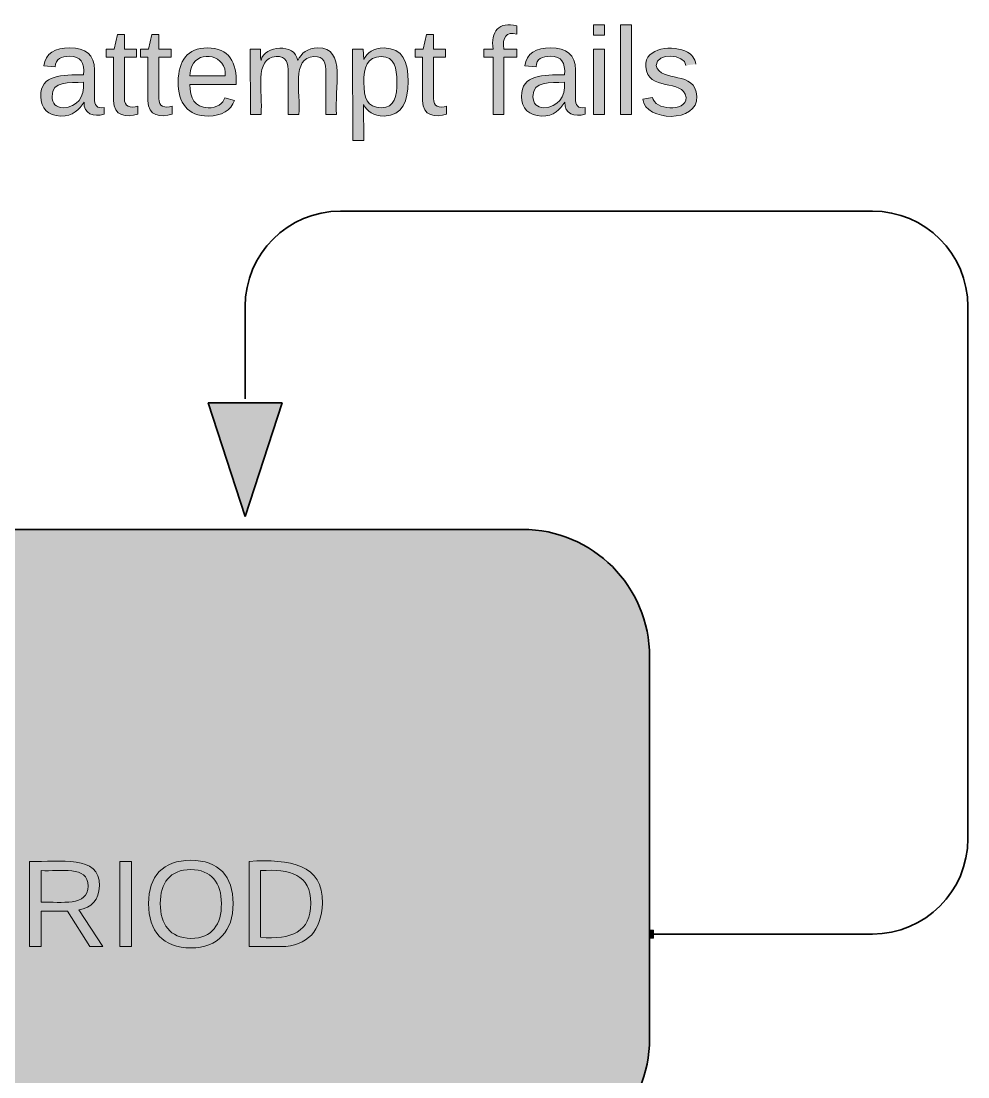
# Model space of a CAD drawing. Extents: x 3 to 1760, y 20 to 1040.
# Drawn here: x 1539 to 1658, y 756.1 to 888.8 of the extents above; entities that cross this region are included whole.
import ezdxf

# ---------------------------------------------------------------- set-up
doc = ezdxf.new("R2010")
doc.units = 0
doc.header["$MEASUREMENT"] = 0
doc.layers.add('Layer 1', color=7, linetype='Continuous', lineweight=0)

# ---------------------------------------------------------------- blocks, each defined once
blk = doc.blocks.new('Block_36')
at = {"layer": 'Layer 1'}
for points, knots in [([(1548.84, 780.17), (1548.8, 778.4), (1547.85, 777.4), (1546.25, 777.14), (1546.25, 777.14), (1549.27, 772.52), (1549.27, 772.52), (1549.27, 772.52), (1547.63, 772.52), (1547.63, 772.52), (1547.63, 772.52), (1544.82, 776.97), (1544.82, 776.97), (1544.82, 776.97), (1541.5, 776.97), (1541.5, 776.97), (1541.5, 776.97), (1541.5, 772.52), (1541.5, 772.52), (1541.5, 772.52), (1540.07, 772.52), (1540.07, 772.52), (1540.07, 772.52), (1540.07, 783.24), (1540.07, 783.24), (1543.87, 783.11), (1548.93, 784.14), (1548.84, 780.17)], [0, 0, 0, 0, 1, 1, 1, 2, 2, 2, 3, 3, 3, 4, 4, 4, 5, 5, 5, 6, 6, 6, 7, 7, 7, 8, 8, 8, 9, 9, 9, 9]), ([(1551.39, 772.52), (1551.39, 772.52), (1551.39, 783.24), (1551.39, 783.24), (1551.39, 783.24), (1552.86, 783.24), (1552.86, 783.24), (1552.86, 783.24), (1552.86, 772.52), (1552.86, 772.52), (1552.86, 772.52), (1551.39, 772.52), (1551.39, 772.52)], [0, 0, 0, 0, 1, 1, 1, 2, 2, 2, 3, 3, 3, 4, 4, 4, 4]), ([(1560.33, 783.37), (1563.83, 783.37), (1565.65, 781.38), (1565.65, 777.92), (1565.65, 774.51), (1563.75, 772.35), (1560.33, 772.35), (1556.83, 772.35), (1555.02, 774.47), (1555.02, 777.92), (1555.02, 781.38), (1556.83, 783.37), (1560.33, 783.37)], [0, 0, 0, 0, 1, 1, 1, 2, 2, 2, 3, 3, 3, 4, 4, 4, 4]), ([(1567.68, 783.24), (1572.78, 783.54), (1577.01, 782.89), (1576.88, 777.97), (1576.75, 774.6), (1575.03, 772.52), (1571.66, 772.52), (1571.66, 772.52), (1567.68, 772.52), (1567.68, 772.52), (1567.68, 772.52), (1567.68, 783.24), (1567.68, 783.24)], [0, 0, 0, 0, 1, 1, 1, 2, 2, 2, 3, 3, 3, 4, 4, 4, 4]), ([(1541.5, 778.1), (1544.09, 778.18), (1547.42, 777.53), (1547.42, 780.13), (1547.42, 782.76), (1543.96, 781.94), (1541.5, 782.07), (1541.5, 782.07), (1541.5, 778.1), (1541.5, 778.1)], [0, 0, 0, 0, 1, 1, 1, 2, 2, 2, 3, 3, 3, 3]), ([(1560.33, 773.56), (1563.06, 773.56), (1564.18, 775.33), (1564.18, 777.92), (1564.18, 780.51), (1562.93, 782.2), (1560.33, 782.2), (1557.7, 782.2), (1556.49, 780.51), (1556.49, 777.92), (1556.49, 775.33), (1557.7, 773.6), (1560.33, 773.56)], [0, 0, 0, 0, 1, 1, 1, 2, 2, 2, 3, 3, 3, 4, 4, 4, 4]), ([(1569.11, 773.69), (1572.95, 773.34), (1575.42, 774.38), (1575.42, 777.97), (1575.42, 781.55), (1572.82, 782.33), (1569.11, 782.07), (1569.11, 782.07), (1569.11, 773.69), (1569.11, 773.69)], [0, 0, 0, 0, 1, 1, 1, 2, 2, 2, 3, 3, 3, 3])]:
    blk.add_open_spline(points, degree=3, knots=knots, dxfattribs=at)
blk = doc.blocks.new('Block_35')
at = {"layer": 'Layer 1'}
blk.add_blockref('Block_36', (0, 0), dxfattribs=at)
blk = doc.blocks.new('Block_46')
at = {"layer": 'Layer 1', "true_color": 0x333333, "transparency": 33554687}
h = blk.add_hatch(color=250, dxfattribs=at)
h.dxf.hatch_style = 2
edge = h.paths.add_edge_path()
edge.add_spline(control_points=[(1552, 879.12), (1551.92, 878.08), (1552.78, 877.87), (1553.65, 878.17), (1553.65, 878.17), (1553.65, 877.13), (1553.65, 877.13), (1552.22, 876.7), (1550.62, 876.91), (1550.62, 878.82), (1550.62, 878.82), (1550.62, 884.3), (1550.62, 884.3), (1550.62, 884.3), (1549.67, 884.3), (1549.67, 884.3), (1549.67, 884.3), (1549.67, 885.3), (1549.67, 885.3), (1549.67, 885.3), (1550.71, 885.3), (1550.71, 885.3), (1550.71, 885.3), (1551.1, 887.16), (1551.1, 887.16), (1551.1, 887.16), (1552, 887.16), (1552, 887.16), (1552, 887.16), (1552, 885.3), (1552, 885.3), (1552, 885.3), (1553.52, 885.3), (1553.52, 885.3), (1553.52, 885.3), (1553.52, 884.3), (1553.52, 884.3), (1553.52, 884.3), (1552, 884.3), (1552, 884.3), (1552, 884.3), (1552, 879.12), (1552, 879.12)], knot_values=[0, 0, 0, 0, 1, 1, 1, 2, 2, 2, 3, 3, 3, 4, 4, 4, 5, 5, 5, 6, 6, 6, 7, 7, 7, 8, 8, 8, 9, 9, 9, 10, 10, 10, 11, 11, 11, 12, 12, 12, 13, 13, 13, 14, 14, 14, 14], degree=3, periodic=0)
edge.add_line((1552, 879.12), (1552, 879.12))
h = blk.add_hatch(color=250, dxfattribs=at)
h.dxf.hatch_style = 2
edge = h.paths.add_edge_path()
edge.add_spline(control_points=[(1556.32, 879.12), (1556.24, 878.08), (1557.1, 877.87), (1557.97, 878.17), (1557.97, 878.17), (1557.97, 877.13), (1557.97, 877.13), (1556.54, 876.7), (1554.94, 876.91), (1554.94, 878.82), (1554.94, 878.82), (1554.94, 884.3), (1554.94, 884.3), (1554.94, 884.3), (1553.99, 884.3), (1553.99, 884.3), (1553.99, 884.3), (1553.99, 885.3), (1553.99, 885.3), (1553.99, 885.3), (1555.03, 885.3), (1555.03, 885.3), (1555.03, 885.3), (1555.42, 887.16), (1555.42, 887.16), (1555.42, 887.16), (1556.32, 887.16), (1556.32, 887.16), (1556.32, 887.16), (1556.32, 885.3), (1556.32, 885.3), (1556.32, 885.3), (1557.84, 885.3), (1557.84, 885.3), (1557.84, 885.3), (1557.84, 884.3), (1557.84, 884.3), (1557.84, 884.3), (1556.32, 884.3), (1556.32, 884.3), (1556.32, 884.3), (1556.32, 879.12), (1556.32, 879.12)], knot_values=[0, 0, 0, 0, 1, 1, 1, 2, 2, 2, 3, 3, 3, 4, 4, 4, 5, 5, 5, 6, 6, 6, 7, 7, 7, 8, 8, 8, 9, 9, 9, 10, 10, 10, 11, 11, 11, 12, 12, 12, 13, 13, 13, 14, 14, 14, 14], degree=3, periodic=0)
edge.add_line((1556.32, 879.12), (1556.32, 879.12))
h = blk.add_hatch(color=250, dxfattribs=at)
h.dxf.hatch_style = 2
edge = h.paths.add_edge_path()
edge.add_spline(control_points=[(1590.85, 879.12), (1590.76, 878.08), (1591.63, 877.87), (1592.49, 878.17), (1592.49, 878.17), (1592.49, 877.13), (1592.49, 877.13), (1591.07, 876.7), (1589.47, 876.91), (1589.47, 878.82), (1589.47, 878.82), (1589.47, 884.3), (1589.47, 884.3), (1589.47, 884.3), (1588.52, 884.3), (1588.52, 884.3), (1588.52, 884.3), (1588.52, 885.3), (1588.52, 885.3), (1588.52, 885.3), (1589.55, 885.3), (1589.55, 885.3), (1589.55, 885.3), (1589.94, 887.16), (1589.94, 887.16), (1589.94, 887.16), (1590.85, 887.16), (1590.85, 887.16), (1590.85, 887.16), (1590.85, 885.3), (1590.85, 885.3), (1590.85, 885.3), (1592.36, 885.3), (1592.36, 885.3), (1592.36, 885.3), (1592.36, 884.3), (1592.36, 884.3), (1592.36, 884.3), (1590.85, 884.3), (1590.85, 884.3), (1590.85, 884.3), (1590.85, 879.12), (1590.85, 879.12)], knot_values=[0, 0, 0, 0, 1, 1, 1, 2, 2, 2, 3, 3, 3, 4, 4, 4, 5, 5, 5, 6, 6, 6, 7, 7, 7, 8, 8, 8, 9, 9, 9, 10, 10, 10, 11, 11, 11, 12, 12, 12, 13, 13, 13, 14, 14, 14, 14], degree=3, periodic=0)
edge.add_line((1590.85, 879.12), (1590.85, 879.12))
h = blk.add_hatch(color=250, dxfattribs=at)
h.dxf.hatch_style = 2
edge = h.paths.add_edge_path()
edge.add_spline(control_points=[(1546.91, 878.64), (1546.26, 877.74), (1545.57, 876.87), (1543.97, 876.91), (1542.41, 876.96), (1541.46, 877.82), (1541.46, 879.38), (1541.42, 882.14), (1544.18, 882.1), (1546.86, 882.1), (1546.99, 883.61), (1546.47, 884.43), (1545.09, 884.43), (1544.05, 884.39), (1543.32, 884.13), (1543.28, 883.09), (1543.28, 883.09), (1541.85, 883.22), (1541.85, 883.22), (1542.07, 884.82), (1543.28, 885.47), (1545.13, 885.47), (1547.08, 885.47), (1548.24, 884.61), (1548.24, 882.71), (1548.24, 882.71), (1548.24, 879.16), (1548.24, 879.16), (1548.2, 878.3), (1548.55, 877.78), (1549.45, 878), (1549.45, 878), (1549.45, 877.13), (1549.45, 877.13), (1548.12, 876.74), (1546.82, 877.22), (1546.91, 878.64)], knot_values=[0, 0, 0, 0, 1, 1, 1, 2, 2, 2, 3, 3, 3, 4, 4, 4, 5, 5, 5, 6, 6, 6, 7, 7, 7, 8, 8, 8, 9, 9, 9, 10, 10, 10, 11, 11, 11, 12, 12, 12, 12], degree=3, periodic=0)
edge = h.paths.add_edge_path()
edge.add_spline(control_points=[(1542.89, 879.38), (1542.89, 878.51), (1543.41, 877.95), (1544.27, 877.95), (1546.04, 878.08), (1546.99, 879.21), (1546.86, 881.15), (1545, 881.06), (1542.89, 881.37), (1542.89, 879.38)], knot_values=[0, 0, 0, 0, 1, 1, 1, 2, 2, 2, 3, 3, 3, 3], degree=3, periodic=0)
edge.add_line((1542.89, 879.38), (1542.89, 879.38))
h = blk.add_hatch(color=250, dxfattribs=at)
h.dxf.hatch_style = 2
edge = h.paths.add_edge_path()
edge.add_spline(control_points=[(1562.42, 885.47), (1565.14, 885.47), (1566.13, 883.66), (1566.05, 880.89), (1566.05, 880.89), (1560.21, 880.89), (1560.21, 880.89), (1560.21, 879.16), (1560.82, 878), (1562.5, 877.95), (1563.63, 877.91), (1564.36, 878.47), (1564.62, 879.21), (1564.62, 879.21), (1565.83, 878.86), (1565.83, 878.86), (1565.36, 877.65), (1564.23, 876.91), (1562.5, 876.91), (1560, 876.91), (1558.7, 878.51), (1558.74, 881.24), (1558.79, 883.87), (1559.87, 885.47), (1562.42, 885.47)], knot_values=[0, 0, 0, 0, 1, 1, 1, 2, 2, 2, 3, 3, 3, 4, 4, 4, 5, 5, 5, 6, 6, 6, 7, 7, 7, 8, 8, 8, 8], degree=3, periodic=0)
edge = h.paths.add_edge_path()
edge.add_spline(control_points=[(1564.66, 881.97), (1564.92, 884.56), (1561.38, 885.3), (1560.47, 883.18), (1560.34, 882.88), (1560.21, 882.45), (1560.21, 881.97), (1560.21, 881.97), (1564.66, 881.97), (1564.66, 881.97)], knot_values=[0, 0, 0, 0, 1, 1, 1, 2, 2, 2, 3, 3, 3, 3], degree=3, periodic=0)
edge.add_line((1564.66, 881.97), (1564.66, 881.97))
h = blk.add_hatch(color=250, dxfattribs=at)
h.dxf.hatch_style = 2
edge = h.paths.add_edge_path()
edge.add_spline(control_points=[(1575.81, 884.39), (1572.92, 884.26), (1574.17, 879.85), (1573.91, 877.09), (1573.91, 877.09), (1572.57, 877.09), (1572.57, 877.09), (1572.57, 877.09), (1572.57, 882.32), (1572.57, 882.32), (1572.57, 883.57), (1572.36, 884.48), (1571.06, 884.39), (1568.21, 884.22), (1569.42, 879.9), (1569.16, 877.09), (1569.16, 877.09), (1567.82, 877.09), (1567.82, 877.09), (1567.82, 877.09), (1567.78, 885.3), (1567.78, 885.3), (1567.78, 885.3), (1569.07, 885.3), (1569.07, 885.3), (1569.12, 884.87), (1569.03, 884.26), (1569.16, 883.91), (1569.59, 885.82), (1573.44, 886.08), (1573.78, 883.91), (1574.26, 884.82), (1574.95, 885.43), (1576.29, 885.47), (1579.96, 885.56), (1578.32, 880.33), (1578.66, 877.09), (1578.66, 877.09), (1577.32, 877.09), (1577.32, 877.09), (1577.32, 877.09), (1577.32, 882.32), (1577.32, 882.32), (1577.32, 883.57), (1577.11, 884.43), (1575.81, 884.39)], knot_values=[0, 0, 0, 0, 1, 1, 1, 2, 2, 2, 3, 3, 3, 4, 4, 4, 5, 5, 5, 6, 6, 6, 7, 7, 7, 8, 8, 8, 9, 9, 9, 10, 10, 10, 11, 11, 11, 12, 12, 12, 13, 13, 13, 14, 14, 14, 15, 15, 15, 15], degree=3, periodic=0)
edge.add_line((1575.81, 884.39), (1575.81, 884.39))
h = blk.add_hatch(color=250, dxfattribs=at)
h.dxf.hatch_style = 2
edge = h.paths.add_edge_path()
edge.add_spline(control_points=[(1584.63, 885.47), (1587, 885.43), (1587.65, 883.7), (1587.65, 881.24), (1587.65, 878.77), (1586.96, 877), (1584.63, 876.91), (1583.29, 876.91), (1582.51, 877.48), (1582.03, 878.38), (1582.03, 878.38), (1582.08, 873.85), (1582.08, 873.85), (1582.08, 873.85), (1580.7, 873.85), (1580.7, 873.85), (1580.7, 873.85), (1580.65, 885.3), (1580.65, 885.3), (1580.65, 885.3), (1581.99, 885.3), (1581.99, 885.3), (1581.99, 885.3), (1582.08, 884), (1582.08, 884), (1582.51, 884.91), (1583.29, 885.47), (1584.63, 885.47)], knot_values=[0, 0, 0, 0, 1, 1, 1, 2, 2, 2, 3, 3, 3, 4, 4, 4, 5, 5, 5, 6, 6, 6, 7, 7, 7, 8, 8, 8, 9, 9, 9, 9], degree=3, periodic=0)
edge = h.paths.add_edge_path()
edge.add_spline(control_points=[(1584.28, 877.95), (1586.01, 877.95), (1586.23, 879.42), (1586.23, 881.19), (1586.23, 882.96), (1585.97, 884.35), (1584.28, 884.39), (1582.47, 884.39), (1582.08, 883.01), (1582.08, 881.11), (1582.08, 879.25), (1582.51, 877.95), (1584.28, 877.95)], knot_values=[0, 0, 0, 0, 1, 1, 1, 2, 2, 2, 3, 3, 3, 4, 4, 4, 4], degree=3, periodic=0)
edge.add_line((1584.28, 877.95), (1584.28, 877.95))
at = {"layer": 'Layer 1'}
for points, knots in [([(1552, 879.12), (1551.92, 878.08), (1552.78, 877.87), (1553.65, 878.17), (1553.65, 878.17), (1553.65, 877.13), (1553.65, 877.13), (1552.22, 876.7), (1550.62, 876.91), (1550.62, 878.82), (1550.62, 878.82), (1550.62, 884.3), (1550.62, 884.3), (1550.62, 884.3), (1549.67, 884.3), (1549.67, 884.3), (1549.67, 884.3), (1549.67, 885.3), (1549.67, 885.3), (1549.67, 885.3), (1550.71, 885.3), (1550.71, 885.3), (1550.71, 885.3), (1551.1, 887.16), (1551.1, 887.16), (1551.1, 887.16), (1552, 887.16), (1552, 887.16), (1552, 887.16), (1552, 885.3), (1552, 885.3), (1552, 885.3), (1553.52, 885.3), (1553.52, 885.3), (1553.52, 885.3), (1553.52, 884.3), (1553.52, 884.3), (1553.52, 884.3), (1552, 884.3), (1552, 884.3), (1552, 884.3), (1552, 879.12), (1552, 879.12)], [0, 0, 0, 0, 1, 1, 1, 2, 2, 2, 3, 3, 3, 4, 4, 4, 5, 5, 5, 6, 6, 6, 7, 7, 7, 8, 8, 8, 9, 9, 9, 10, 10, 10, 11, 11, 11, 12, 12, 12, 13, 13, 13, 14, 14, 14, 14]), ([(1556.32, 879.12), (1556.24, 878.08), (1557.1, 877.87), (1557.97, 878.17), (1557.97, 878.17), (1557.97, 877.13), (1557.97, 877.13), (1556.54, 876.7), (1554.94, 876.91), (1554.94, 878.82), (1554.94, 878.82), (1554.94, 884.3), (1554.94, 884.3), (1554.94, 884.3), (1553.99, 884.3), (1553.99, 884.3), (1553.99, 884.3), (1553.99, 885.3), (1553.99, 885.3), (1553.99, 885.3), (1555.03, 885.3), (1555.03, 885.3), (1555.03, 885.3), (1555.42, 887.16), (1555.42, 887.16), (1555.42, 887.16), (1556.32, 887.16), (1556.32, 887.16), (1556.32, 887.16), (1556.32, 885.3), (1556.32, 885.3), (1556.32, 885.3), (1557.84, 885.3), (1557.84, 885.3), (1557.84, 885.3), (1557.84, 884.3), (1557.84, 884.3), (1557.84, 884.3), (1556.32, 884.3), (1556.32, 884.3), (1556.32, 884.3), (1556.32, 879.12), (1556.32, 879.12)], [0, 0, 0, 0, 1, 1, 1, 2, 2, 2, 3, 3, 3, 4, 4, 4, 5, 5, 5, 6, 6, 6, 7, 7, 7, 8, 8, 8, 9, 9, 9, 10, 10, 10, 11, 11, 11, 12, 12, 12, 13, 13, 13, 14, 14, 14, 14]), ([(1590.85, 879.12), (1590.76, 878.08), (1591.63, 877.87), (1592.49, 878.17), (1592.49, 878.17), (1592.49, 877.13), (1592.49, 877.13), (1591.07, 876.7), (1589.47, 876.91), (1589.47, 878.82), (1589.47, 878.82), (1589.47, 884.3), (1589.47, 884.3), (1589.47, 884.3), (1588.52, 884.3), (1588.52, 884.3), (1588.52, 884.3), (1588.52, 885.3), (1588.52, 885.3), (1588.52, 885.3), (1589.55, 885.3), (1589.55, 885.3), (1589.55, 885.3), (1589.94, 887.16), (1589.94, 887.16), (1589.94, 887.16), (1590.85, 887.16), (1590.85, 887.16), (1590.85, 887.16), (1590.85, 885.3), (1590.85, 885.3), (1590.85, 885.3), (1592.36, 885.3), (1592.36, 885.3), (1592.36, 885.3), (1592.36, 884.3), (1592.36, 884.3), (1592.36, 884.3), (1590.85, 884.3), (1590.85, 884.3), (1590.85, 884.3), (1590.85, 879.12), (1590.85, 879.12)], [0, 0, 0, 0, 1, 1, 1, 2, 2, 2, 3, 3, 3, 4, 4, 4, 5, 5, 5, 6, 6, 6, 7, 7, 7, 8, 8, 8, 9, 9, 9, 10, 10, 10, 11, 11, 11, 12, 12, 12, 13, 13, 13, 14, 14, 14, 14]), ([(1546.91, 878.64), (1546.26, 877.74), (1545.57, 876.87), (1543.97, 876.91), (1542.41, 876.96), (1541.46, 877.82), (1541.46, 879.38), (1541.42, 882.14), (1544.18, 882.1), (1546.86, 882.1), (1546.99, 883.61), (1546.47, 884.43), (1545.09, 884.43), (1544.05, 884.39), (1543.32, 884.13), (1543.28, 883.09), (1543.28, 883.09), (1541.85, 883.22), (1541.85, 883.22), (1542.07, 884.82), (1543.28, 885.47), (1545.13, 885.47), (1547.08, 885.47), (1548.24, 884.61), (1548.24, 882.71), (1548.24, 882.71), (1548.24, 879.16), (1548.24, 879.16), (1548.2, 878.3), (1548.55, 877.78), (1549.45, 878), (1549.45, 878), (1549.45, 877.13), (1549.45, 877.13), (1548.12, 876.74), (1546.82, 877.22), (1546.91, 878.64)], [0, 0, 0, 0, 1, 1, 1, 2, 2, 2, 3, 3, 3, 4, 4, 4, 5, 5, 5, 6, 6, 6, 7, 7, 7, 8, 8, 8, 9, 9, 9, 10, 10, 10, 11, 11, 11, 12, 12, 12, 12]), ([(1562.42, 885.47), (1565.14, 885.47), (1566.13, 883.66), (1566.05, 880.89), (1566.05, 880.89), (1560.21, 880.89), (1560.21, 880.89), (1560.21, 879.16), (1560.82, 878), (1562.5, 877.95), (1563.63, 877.91), (1564.36, 878.47), (1564.62, 879.21), (1564.62, 879.21), (1565.83, 878.86), (1565.83, 878.86), (1565.36, 877.65), (1564.23, 876.91), (1562.5, 876.91), (1560, 876.91), (1558.7, 878.51), (1558.74, 881.24), (1558.79, 883.87), (1559.87, 885.47), (1562.42, 885.47)], [0, 0, 0, 0, 1, 1, 1, 2, 2, 2, 3, 3, 3, 4, 4, 4, 5, 5, 5, 6, 6, 6, 7, 7, 7, 8, 8, 8, 8]), ([(1564.66, 881.97), (1564.92, 884.56), (1561.38, 885.3), (1560.47, 883.18), (1560.34, 882.88), (1560.21, 882.45), (1560.21, 881.97), (1560.21, 881.97), (1564.66, 881.97), (1564.66, 881.97)], [0, 0, 0, 0, 1, 1, 1, 2, 2, 2, 3, 3, 3, 3]), ([(1575.81, 884.39), (1572.92, 884.26), (1574.17, 879.85), (1573.91, 877.09), (1573.91, 877.09), (1572.57, 877.09), (1572.57, 877.09), (1572.57, 877.09), (1572.57, 882.32), (1572.57, 882.32), (1572.57, 883.57), (1572.36, 884.48), (1571.06, 884.39), (1568.21, 884.22), (1569.42, 879.9), (1569.16, 877.09), (1569.16, 877.09), (1567.82, 877.09), (1567.82, 877.09), (1567.82, 877.09), (1567.78, 885.3), (1567.78, 885.3), (1567.78, 885.3), (1569.07, 885.3), (1569.07, 885.3), (1569.12, 884.87), (1569.03, 884.26), (1569.16, 883.91), (1569.59, 885.82), (1573.44, 886.08), (1573.78, 883.91), (1574.26, 884.82), (1574.95, 885.43), (1576.29, 885.47), (1579.96, 885.56), (1578.32, 880.33), (1578.66, 877.09), (1578.66, 877.09), (1577.32, 877.09), (1577.32, 877.09), (1577.32, 877.09), (1577.32, 882.32), (1577.32, 882.32), (1577.32, 883.57), (1577.11, 884.43), (1575.81, 884.39)], [0, 0, 0, 0, 1, 1, 1, 2, 2, 2, 3, 3, 3, 4, 4, 4, 5, 5, 5, 6, 6, 6, 7, 7, 7, 8, 8, 8, 9, 9, 9, 10, 10, 10, 11, 11, 11, 12, 12, 12, 13, 13, 13, 14, 14, 14, 15, 15, 15, 15]), ([(1584.63, 885.47), (1587, 885.43), (1587.65, 883.7), (1587.65, 881.24), (1587.65, 878.77), (1586.96, 877), (1584.63, 876.91), (1583.29, 876.91), (1582.51, 877.48), (1582.03, 878.38), (1582.03, 878.38), (1582.08, 873.85), (1582.08, 873.85), (1582.08, 873.85), (1580.7, 873.85), (1580.7, 873.85), (1580.7, 873.85), (1580.65, 885.3), (1580.65, 885.3), (1580.65, 885.3), (1581.99, 885.3), (1581.99, 885.3), (1581.99, 885.3), (1582.08, 884), (1582.08, 884), (1582.51, 884.91), (1583.29, 885.47), (1584.63, 885.47)], [0, 0, 0, 0, 1, 1, 1, 2, 2, 2, 3, 3, 3, 4, 4, 4, 5, 5, 5, 6, 6, 6, 7, 7, 7, 8, 8, 8, 9, 9, 9, 9]), ([(1584.28, 877.95), (1586.01, 877.95), (1586.23, 879.42), (1586.23, 881.19), (1586.23, 882.96), (1585.97, 884.35), (1584.28, 884.39), (1582.47, 884.39), (1582.08, 883.01), (1582.08, 881.11), (1582.08, 879.25), (1582.51, 877.95), (1584.28, 877.95)], [0, 0, 0, 0, 1, 1, 1, 2, 2, 2, 3, 3, 3, 4, 4, 4, 4]), ([(1542.89, 879.38), (1542.89, 878.51), (1543.41, 877.95), (1544.27, 877.95), (1546.04, 878.08), (1546.99, 879.21), (1546.86, 881.15), (1545, 881.06), (1542.89, 881.37), (1542.89, 879.38)], [0, 0, 0, 0, 1, 1, 1, 2, 2, 2, 3, 3, 3, 3])]:
    blk.add_open_spline(points, degree=3, knots=knots, dxfattribs=at)
blk = doc.blocks.new('Block_45')
at = {"layer": 'Layer 1'}
blk.add_blockref('Block_46', (0, 0), dxfattribs=at)
blk = doc.blocks.new('Block_48')
at = {"layer": 'Layer 1', "true_color": 0x333333, "transparency": 33554687}
h = blk.add_hatch(color=250, dxfattribs=at)
h.dxf.hatch_style = 2
edge = h.paths.add_edge_path()
edge.add_spline(control_points=[(1601.31, 887.2), (1599.97, 887.59), (1599.49, 886.77), (1599.66, 885.3), (1599.66, 885.3), (1601.31, 885.3), (1601.31, 885.3), (1601.31, 885.3), (1601.31, 884.3), (1601.31, 884.3), (1601.31, 884.3), (1599.66, 884.3), (1599.66, 884.3), (1599.66, 884.3), (1599.66, 877.09), (1599.66, 877.09), (1599.66, 877.09), (1598.32, 877.09), (1598.32, 877.09), (1598.32, 877.09), (1598.32, 884.3), (1598.32, 884.3), (1598.32, 884.3), (1597.16, 884.3), (1597.16, 884.3), (1597.16, 884.3), (1597.16, 885.3), (1597.16, 885.3), (1597.16, 885.3), (1598.32, 885.3), (1598.32, 885.3), (1598.02, 887.54), (1599.06, 888.84), (1601.31, 888.24), (1601.31, 888.24), (1601.31, 887.2), (1601.31, 887.2)], knot_values=[0, 0, 0, 0, 1, 1, 1, 2, 2, 2, 3, 3, 3, 4, 4, 4, 5, 5, 5, 6, 6, 6, 7, 7, 7, 8, 8, 8, 9, 9, 9, 10, 10, 10, 11, 11, 11, 12, 12, 12, 12], degree=3, periodic=0)
edge.add_line((1601.31, 887.2), (1601.31, 887.2))
h = blk.add_hatch(color=250, dxfattribs=at)
h.dxf.hatch_style = 2
edge = h.paths.add_edge_path()
edge.add_spline(control_points=[(1610.94, 887.07), (1610.94, 887.07), (1610.94, 888.37), (1610.94, 888.37), (1610.94, 888.37), (1612.32, 888.37), (1612.32, 888.37), (1612.32, 888.37), (1612.32, 887.07), (1612.32, 887.07), (1612.32, 887.07), (1610.94, 887.07), (1610.94, 887.07)], knot_values=[0, 0, 0, 0, 1, 1, 1, 2, 2, 2, 3, 3, 3, 4, 4, 4, 4], degree=3, periodic=0)
edge = h.paths.add_edge_path()
edge.add_spline(control_points=[(1610.94, 877.09), (1610.94, 877.09), (1610.94, 885.3), (1610.94, 885.3), (1610.94, 885.3), (1612.32, 885.3), (1612.32, 885.3), (1612.32, 885.3), (1612.32, 877.09), (1612.32, 877.09), (1612.32, 877.09), (1610.94, 877.09), (1610.94, 877.09)], knot_values=[0, 0, 0, 0, 1, 1, 1, 2, 2, 2, 3, 3, 3, 4, 4, 4, 4], degree=3, periodic=0)
edge.add_line((1610.94, 877.09), (1610.94, 877.09))
h = blk.add_hatch(color=250, dxfattribs=at)
h.dxf.hatch_style = 2
edge = h.paths.add_edge_path()
edge.add_spline(control_points=[(1614.36, 877.09), (1614.36, 877.09), (1614.36, 888.37), (1614.36, 888.37), (1614.36, 888.37), (1615.74, 888.37), (1615.74, 888.37), (1615.74, 888.37), (1615.74, 877.09), (1615.74, 877.09), (1615.74, 877.09), (1614.36, 877.09), (1614.36, 877.09)], knot_values=[0, 0, 0, 0, 1, 1, 1, 2, 2, 2, 3, 3, 3, 4, 4, 4, 4], degree=3, periodic=0)
edge.add_line((1614.36, 877.09), (1614.36, 877.09))
h = blk.add_hatch(color=250, dxfattribs=at)
h.dxf.hatch_style = 2
edge = h.paths.add_edge_path()
edge.add_spline(control_points=[(1607.36, 878.64), (1606.71, 877.74), (1606.02, 876.87), (1604.42, 876.91), (1602.86, 876.96), (1601.91, 877.82), (1601.91, 879.38), (1601.87, 882.14), (1604.63, 882.1), (1607.31, 882.1), (1607.44, 883.61), (1606.92, 884.43), (1605.54, 884.43), (1604.5, 884.39), (1603.77, 884.13), (1603.73, 883.09), (1603.73, 883.09), (1602.3, 883.22), (1602.3, 883.22), (1602.52, 884.82), (1603.73, 885.47), (1605.58, 885.47), (1607.53, 885.47), (1608.7, 884.61), (1608.7, 882.71), (1608.7, 882.71), (1608.7, 879.16), (1608.7, 879.16), (1608.65, 878.3), (1609, 877.78), (1609.91, 878), (1609.91, 878), (1609.91, 877.13), (1609.91, 877.13), (1608.57, 876.74), (1607.27, 877.22), (1607.36, 878.64)], knot_values=[0, 0, 0, 0, 1, 1, 1, 2, 2, 2, 3, 3, 3, 4, 4, 4, 5, 5, 5, 6, 6, 6, 7, 7, 7, 8, 8, 8, 9, 9, 9, 10, 10, 10, 11, 11, 11, 12, 12, 12, 12], degree=3, periodic=0)
edge = h.paths.add_edge_path()
edge.add_spline(control_points=[(1603.34, 879.38), (1603.34, 878.51), (1603.86, 877.95), (1604.72, 877.95), (1606.49, 878.08), (1607.44, 879.21), (1607.31, 881.15), (1605.45, 881.06), (1603.34, 881.37), (1603.34, 879.38)], knot_values=[0, 0, 0, 0, 1, 1, 1, 2, 2, 2, 3, 3, 3, 3], degree=3, periodic=0)
edge.add_line((1603.34, 879.38), (1603.34, 879.38))
h = blk.add_hatch(color=250, dxfattribs=at)
h.dxf.hatch_style = 2
edge = h.paths.add_edge_path()
edge.add_spline(control_points=[(1622.57, 883.27), (1622.44, 884.74), (1618.85, 884.91), (1618.81, 883.27), (1619.45, 880.98), (1623.78, 882.75), (1623.95, 879.38), (1624.12, 876.01), (1617.47, 876.18), (1617.16, 879.03), (1617.16, 879.03), (1618.37, 879.25), (1618.37, 879.25), (1618.55, 877.69), (1622.57, 877.3), (1622.61, 879.25), (1622.18, 881.67), (1617.73, 879.9), (1617.51, 883.14), (1617.34, 885.6), (1621.05, 885.86), (1622.78, 884.95), (1623.3, 884.65), (1623.69, 884.13), (1623.82, 883.44)], knot_values=[0, 0, 0, 0, 1, 1, 1, 2, 2, 2, 3, 3, 3, 4, 4, 4, 5, 5, 5, 6, 6, 6, 7, 7, 7, 8, 8, 8, 8], degree=3, periodic=0)
edge.add_line((1623.82, 883.44), (1622.57, 883.27))
at = {"layer": 'Layer 1'}
for points, knots in [([(1601.31, 887.2), (1599.97, 887.59), (1599.49, 886.77), (1599.66, 885.3), (1599.66, 885.3), (1601.31, 885.3), (1601.31, 885.3), (1601.31, 885.3), (1601.31, 884.3), (1601.31, 884.3), (1601.31, 884.3), (1599.66, 884.3), (1599.66, 884.3), (1599.66, 884.3), (1599.66, 877.09), (1599.66, 877.09), (1599.66, 877.09), (1598.32, 877.09), (1598.32, 877.09), (1598.32, 877.09), (1598.32, 884.3), (1598.32, 884.3), (1598.32, 884.3), (1597.16, 884.3), (1597.16, 884.3), (1597.16, 884.3), (1597.16, 885.3), (1597.16, 885.3), (1597.16, 885.3), (1598.32, 885.3), (1598.32, 885.3), (1598.02, 887.54), (1599.06, 888.84), (1601.31, 888.24), (1601.31, 888.24), (1601.31, 887.2), (1601.31, 887.2)], [0, 0, 0, 0, 1, 1, 1, 2, 2, 2, 3, 3, 3, 4, 4, 4, 5, 5, 5, 6, 6, 6, 7, 7, 7, 8, 8, 8, 9, 9, 9, 10, 10, 10, 11, 11, 11, 12, 12, 12, 12]), ([(1610.94, 887.07), (1610.94, 887.07), (1610.94, 888.37), (1610.94, 888.37), (1610.94, 888.37), (1612.32, 888.37), (1612.32, 888.37), (1612.32, 888.37), (1612.32, 887.07), (1612.32, 887.07), (1612.32, 887.07), (1610.94, 887.07), (1610.94, 887.07)], [0, 0, 0, 0, 1, 1, 1, 2, 2, 2, 3, 3, 3, 4, 4, 4, 4]), ([(1614.36, 877.09), (1614.36, 877.09), (1614.36, 888.37), (1614.36, 888.37), (1614.36, 888.37), (1615.74, 888.37), (1615.74, 888.37), (1615.74, 888.37), (1615.74, 877.09), (1615.74, 877.09), (1615.74, 877.09), (1614.36, 877.09), (1614.36, 877.09)], [0, 0, 0, 0, 1, 1, 1, 2, 2, 2, 3, 3, 3, 4, 4, 4, 4]), ([(1607.36, 878.64), (1606.71, 877.74), (1606.02, 876.87), (1604.42, 876.91), (1602.86, 876.96), (1601.91, 877.82), (1601.91, 879.38), (1601.87, 882.14), (1604.63, 882.1), (1607.31, 882.1), (1607.44, 883.61), (1606.92, 884.43), (1605.54, 884.43), (1604.5, 884.39), (1603.77, 884.13), (1603.73, 883.09), (1603.73, 883.09), (1602.3, 883.22), (1602.3, 883.22), (1602.52, 884.82), (1603.73, 885.47), (1605.58, 885.47), (1607.53, 885.47), (1608.7, 884.61), (1608.7, 882.71), (1608.7, 882.71), (1608.7, 879.16), (1608.7, 879.16), (1608.65, 878.3), (1609, 877.78), (1609.91, 878), (1609.91, 878), (1609.91, 877.13), (1609.91, 877.13), (1608.57, 876.74), (1607.27, 877.22), (1607.36, 878.64)], [0, 0, 0, 0, 1, 1, 1, 2, 2, 2, 3, 3, 3, 4, 4, 4, 5, 5, 5, 6, 6, 6, 7, 7, 7, 8, 8, 8, 9, 9, 9, 10, 10, 10, 11, 11, 11, 12, 12, 12, 12]), ([(1610.94, 877.09), (1610.94, 877.09), (1610.94, 885.3), (1610.94, 885.3), (1610.94, 885.3), (1612.32, 885.3), (1612.32, 885.3), (1612.32, 885.3), (1612.32, 877.09), (1612.32, 877.09), (1612.32, 877.09), (1610.94, 877.09), (1610.94, 877.09)], [0, 0, 0, 0, 1, 1, 1, 2, 2, 2, 3, 3, 3, 4, 4, 4, 4]), ([(1622.57, 883.27), (1622.44, 884.74), (1618.85, 884.91), (1618.81, 883.27), (1619.45, 880.98), (1623.78, 882.75), (1623.95, 879.38), (1624.12, 876.01), (1617.47, 876.18), (1617.16, 879.03), (1617.16, 879.03), (1618.37, 879.25), (1618.37, 879.25), (1618.55, 877.69), (1622.57, 877.3), (1622.61, 879.25), (1622.18, 881.67), (1617.73, 879.9), (1617.51, 883.14), (1617.34, 885.6), (1621.05, 885.86), (1622.78, 884.95), (1623.3, 884.65), (1623.69, 884.13), (1623.82, 883.44)], [0, 0, 0, 0, 1, 1, 1, 2, 2, 2, 3, 3, 3, 4, 4, 4, 5, 5, 5, 6, 6, 6, 7, 7, 7, 8, 8, 8, 8]), ([(1603.34, 879.38), (1603.34, 878.51), (1603.86, 877.95), (1604.72, 877.95), (1606.49, 878.08), (1607.44, 879.21), (1607.31, 881.15), (1605.45, 881.06), (1603.34, 881.37), (1603.34, 879.38)], [0, 0, 0, 0, 1, 1, 1, 2, 2, 2, 3, 3, 3, 3])]:
    blk.add_open_spline(points, degree=3, knots=knots, dxfattribs=at)
blk = doc.blocks.new('Block_47')
at = {"layer": 'Layer 1'}
blk.add_blockref('Block_48', (0, 0), dxfattribs=at)
blk = doc.blocks.new('Block_0')
at = {"layer": 'Layer 1', "true_color": 0x333333, "transparency": 33554687}
h = blk.add_hatch(color=250, dxfattribs=at)
h.dxf.hatch_style = 2
edge = h.paths.add_edge_path()
edge.add_spline(control_points=[(1567.15, 826.58), (1567.15, 826.58), (1562.52, 840.85), (1562.52, 840.85), (1562.52, 840.85), (1571.8, 840.85), (1571.8, 840.85), (1571.8, 840.85), (1567.15, 826.58), (1567.15, 826.58)], knot_values=[0, 0, 0, 0, 1, 1, 1, 2, 2, 2, 3, 3, 3, 3], degree=3, periodic=0)
at = {"layer": 'Layer 1', "true_color": 0x75b2ff, "transparency": 33554687}
h = blk.add_hatch(color=151, dxfattribs=at)
h.dxf.hatch_style = 2
edge = h.paths.add_edge_path()
edge.add_spline(control_points=[(1224.07, 824.96), (1215.23, 824.96), (1208.07, 817.8), (1208.07, 808.96), (1208.07, 808.96), (1208.07, 760.96), (1208.07, 760.96), (1208.07, 752.13), (1215.23, 744.96), (1224.07, 744.96), (1224.07, 744.96), (1602.01, 744.96), (1602.01, 744.96), (1610.85, 744.96), (1618.01, 752.13), (1618.01, 760.96), (1618.01, 760.96), (1618.01, 808.96), (1618.01, 808.96), (1618.01, 817.8), (1610.85, 824.96), (1602.01, 824.96), (1602.01, 824.96), (1224.07, 824.96), (1224.07, 824.96)], knot_values=[0, 0, 0, 0, 1, 1, 1, 2, 2, 2, 3, 3, 3, 4, 4, 4, 5, 5, 5, 6, 6, 6, 7, 7, 7, 8, 8, 8, 8], degree=3, periodic=0)
at = {"layer": 'Layer 1', "true_color": 0x333333, "transparency": 33554687}
h = blk.add_hatch(color=250, dxfattribs=at)
h.dxf.hatch_style = 2
edge = h.paths.add_edge_path()
edge.add_spline(control_points=[(1618.51, 773.6), (1618.51, 773.6), (1618.01, 773.6), (1618.01, 773.6), (1618.01, 773.6), (1618.01, 774.6), (1618.01, 774.6), (1618.01, 774.6), (1618.51, 774.6), (1618.51, 774.6), (1618.51, 774.6), (1618.51, 773.6), (1618.51, 773.6)], knot_values=[0, 0, 0, 0, 1, 1, 1, 2, 2, 2, 3, 3, 3, 4, 4, 4, 4], degree=3, periodic=0)
at = {"layer": 'Layer 1', "color": 250, "lineweight": 35, "true_color": 0x333333}
for points, knots in [([(1618.51, 774.1), (1618.51, 774.1), (1646.01, 774.1), (1646.01, 774.1), (1652.64, 774.1), (1658.01, 779.47), (1658.01, 786.1), (1658.01, 786.1), (1658.01, 852.96), (1658.01, 852.96), (1658.01, 859.59), (1652.64, 864.96), (1646.01, 864.96), (1646.01, 864.96), (1579.15, 864.96), (1579.15, 864.96), (1572.53, 864.96), (1567.15, 859.59), (1567.15, 852.96), (1567.15, 852.96), (1567.15, 841.36), (1567.15, 841.36)], [0, 0, 0, 0, 1, 1, 1, 2, 2, 2, 3, 3, 3, 4, 4, 4, 5, 5, 5, 6, 6, 6, 7, 7, 7, 7]), ([(1567.15, 826.58), (1567.15, 826.58), (1562.52, 840.85), (1562.52, 840.85), (1562.52, 840.85), (1571.8, 840.85), (1571.8, 840.85), (1571.8, 840.85), (1567.15, 826.58), (1567.15, 826.58)], [0, 0, 0, 0, 1, 1, 1, 2, 2, 2, 3, 3, 3, 3])]:
    blk.add_open_spline(points, degree=3, knots=knots, dxfattribs=at)
at = {"layer": 'Layer 1', "color": 18, "lineweight": 35, "true_color": 0x000000}
blk.add_open_spline([(1224.07, 824.96), (1215.23, 824.96), (1208.07, 817.8), (1208.07, 808.96), (1208.07, 808.96), (1208.07, 760.96), (1208.07, 760.96), (1208.07, 752.13), (1215.23, 744.96), (1224.07, 744.96), (1224.07, 744.96), (1602.01, 744.96), (1602.01, 744.96), (1610.85, 744.96), (1618.01, 752.13), (1618.01, 760.96), (1618.01, 760.96), (1618.01, 808.96), (1618.01, 808.96), (1618.01, 817.8), (1610.85, 824.96), (1602.01, 824.96), (1602.01, 824.96), (1224.07, 824.96), (1224.07, 824.96)], degree=3, knots=[0, 0, 0, 0, 1, 1, 1, 2, 2, 2, 3, 3, 3, 4, 4, 4, 5, 5, 5, 6, 6, 6, 7, 7, 7, 8, 8, 8, 8], dxfattribs=at)
at = {"layer": 'Layer 1', "color": 250, "lineweight": 0, "true_color": 0x333333}
blk.add_open_spline([(1618.51, 773.6), (1618.51, 773.6), (1618.01, 773.6), (1618.01, 773.6), (1618.01, 773.6), (1618.01, 774.6), (1618.01, 774.6), (1618.01, 774.6), (1618.51, 774.6), (1618.51, 774.6), (1618.51, 774.6), (1618.51, 773.6), (1618.51, 773.6)], degree=3, knots=[0, 0, 0, 0, 1, 1, 1, 2, 2, 2, 3, 3, 3, 4, 4, 4, 4], dxfattribs=at)
at = {"layer": 'Layer 1'}
for name in ['Block_47', 'Block_45', 'Block_35']:
    blk.add_blockref(name, (0, 0), dxfattribs=at)

msp = doc.modelspace()

# ---------------------------------------------------------------- block references
at = {"layer": 'Layer 1'}
msp.add_blockref('Block_0', (0, 0), dxfattribs=at)

doc.saveas('drawing.dxf')
